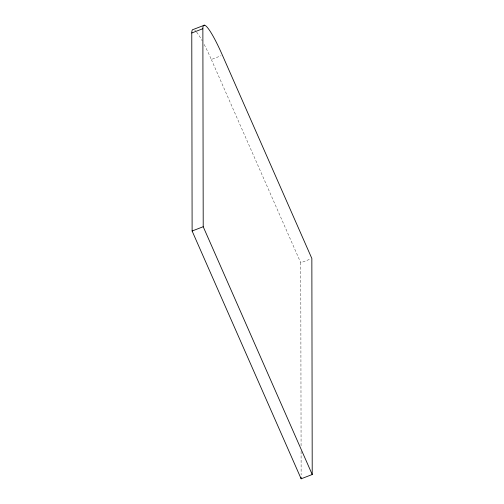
<?xml version="1.0" encoding="UTF-8"?>
<svg xmlns="http://www.w3.org/2000/svg" width="504" height="504" viewBox="0 0 504 504"><rect width="100%" height="100%" fill="white"/><g stroke="black" fill="none" stroke-linecap="round" stroke-linejoin="round"><path stroke-width="0.38" stroke-dasharray="2.52 1.89" d="M204.177 44.478A51.402 6.829 68.9 0 1 211.327 59.497L221.029 55.749M301.077 445.807L300.756 262.773L310.464 259.024M211.327 59.497L300.756 262.773M301.09 451.307L301.127 474.875M194.828 30.284A51.402 6.829 68.9 0 1 195.804 31.223M196.617 32.161A51.402 6.829 68.9 0 1 202.18 40.78"/><path stroke-width="0.76" d="M204.347 25.2L193.252 29.484A51.402 6.829 68.9 0 0 191.778 32.98L192.118 231.008L301.134 478.8L312.222 474.516L311.85 258.489L222.415 55.213A51.402 6.829 68.9 0 0 202.866 28.703L191.778 32.98M192.118 231.008L203.213 226.724L202.866 28.703M203.213 226.724L312.222 474.516M301.134 477.231L301.134 478.8"/></g></svg>
